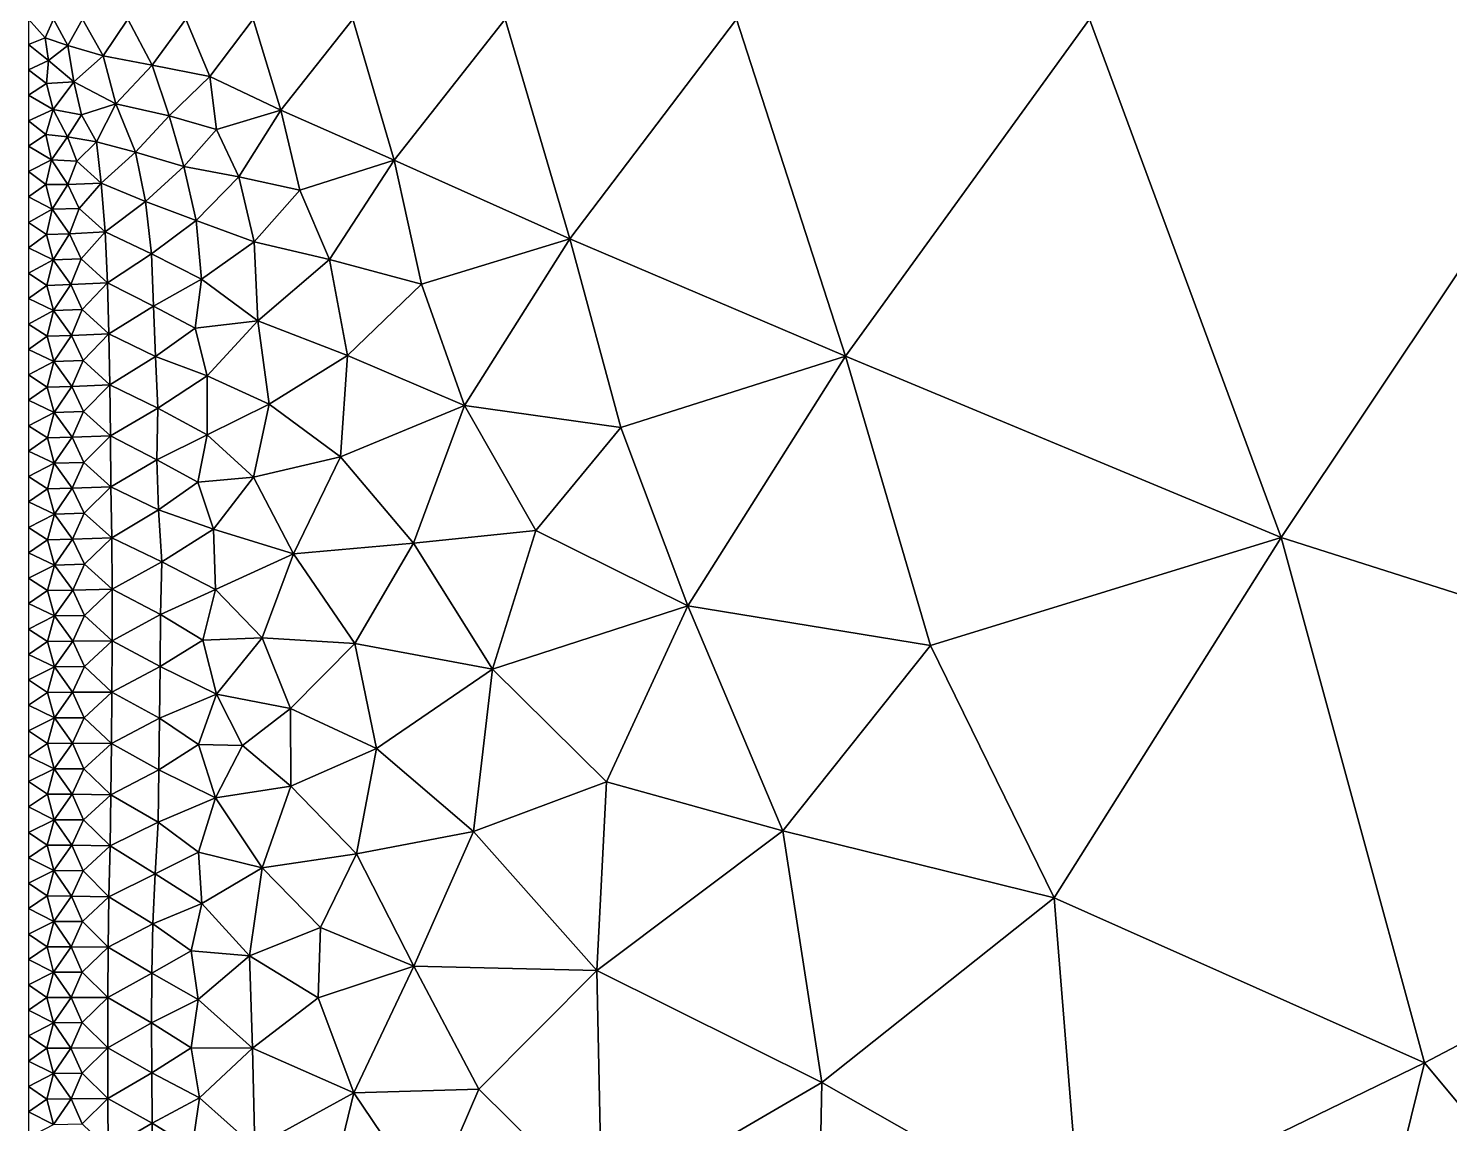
# Model space of a CAD drawing. Header units: metres. Extents: x 2 to 72, y -280 to 0.
# Drawn here: x 2 to 13.19, y -38.7 to -30.07 of the extents above; entities that cross this region are included whole.
import ezdxf

# ---------------------------------------------------------------- set-up
doc = ezdxf.new("R2010")
doc.units = ezdxf.units.M

msp = doc.modelspace()

# ---------------------------------------------------------------- linework, layer by layer
at = {"layer": 'layer', "color": 0}
for points in [[(2, -30), (2, -30.2002), (2.13281, -30.1471)], [(2.19736, -30), (2, -30), (2.13281, -30.1471)], [(2.30977, -30.209), (2.19736, -30), (2.13281, -30.1471)], [(2.42461, -30), (2.19736, -30), (2.30977, -30.209)], [(2.58981, -30.2889), (2.42461, -30), (2.30977, -30.209)], [(2.7837, -30), (2.42461, -30), (2.58981, -30.2889)], [(2.97326, -30.3621), (2.7837, -30), (2.58981, -30.2889)], [(3.24014, -30), (2.7837, -30), (2.97326, -30.3621)], [(3.42729, -30.4528), (3.24014, -30), (2.97326, -30.3621)], [(3.76965, -30), (3.24014, -30), (3.42729, -30.4528)], [(3.98779, -30.7185), (3.76965, -30), (3.42729, -30.4528)], [(4.55455, -30), (3.76965, -30), (3.98779, -30.7185)], [(4.88143, -31.1115), (4.55455, -30), (3.98779, -30.7185)], [(5.75548, -30), (4.55455, -30), (4.88143, -31.1115)], [(6.26325, -31.7305), (5.75548, -30), (4.88143, -31.1115)], [(7.57566, -30), (5.75548, -30), (6.26325, -31.7305)], [(8.43327, -32.6542), (7.57566, -30), (6.26325, -31.7305)], [(10.3559, -30), (7.57566, -30), (8.43327, -32.6542)], [(11.8665, -34.0828), (10.3559, -30), (8.43327, -32.6542)], [(14.5891, -30), (10.3559, -30), (11.8665, -34.0828)], [(17.4688, -35.8679), (14.5891, -30), (11.8665, -34.0828)], [(2.13281, -30.1471), (2, -30.2002), (2.1569, -30.3261)], [(2, -30.2002), (2, -30.4003), (2.1569, -30.3261)], [(2.13281, -30.1471), (2.1569, -30.3261), (2.30977, -30.209)], [(2.30977, -30.209), (2.1569, -30.3261), (2.35724, -30.4941)], [(2.58981, -30.2889), (2.30977, -30.209), (2.35724, -30.4941)], [(2.1569, -30.3261), (2, -30.4003), (2.14174, -30.5066)], [(2.1569, -30.3261), (2.14174, -30.5066), (2.35724, -30.4941)], [(2.6894, -30.6676), (2.58981, -30.2889), (2.35724, -30.4941)], [(2.97326, -30.3621), (2.58981, -30.2889), (2.6894, -30.6676)], [(2, -30.4003), (2, -30.6005), (2.14174, -30.5066)], [(2.97326, -30.3621), (2.6894, -30.6676), (3.10738, -30.7613)], [(3.42729, -30.4528), (2.97326, -30.3621), (3.10738, -30.7613)], [(2.14174, -30.5066), (2, -30.6005), (2.1947, -30.713)], [(2.14174, -30.5066), (2.1947, -30.713), (2.35724, -30.4941)], [(2.35724, -30.4941), (2.1947, -30.713), (2.41792, -30.7528)], [(2.35724, -30.4941), (2.41792, -30.7528), (2.6894, -30.6676)], [(3.48162, -30.8687), (3.42729, -30.4528), (3.10738, -30.7613)], [(3.98779, -30.7185), (3.42729, -30.4528), (3.48162, -30.8687)], [(2, -30.6005), (2, -30.8006), (2.1947, -30.713)], [(2.1947, -30.713), (2, -30.8006), (2.13723, -30.9098)], [(2.1947, -30.713), (2.13723, -30.9098), (2.30878, -30.9276)], [(2.1947, -30.713), (2.30878, -30.9276), (2.41792, -30.7528)], [(2.41792, -30.7528), (2.30878, -30.9276), (2.53616, -30.9671)], [(2.6894, -30.6676), (2.41792, -30.7528), (2.53616, -30.9671)], [(2.84262, -31.0485), (2.6894, -30.6676), (2.53616, -30.9671)], [(3.10738, -30.7613), (2.6894, -30.6676), (2.84262, -31.0485)], [(3.22303, -31.1598), (3.10738, -30.7613), (2.84262, -31.0485)], [(3.48162, -30.8687), (3.10738, -30.7613), (3.22303, -31.1598)], [(3.98779, -30.7185), (3.48162, -30.8687), (3.6568, -31.2426)], [(4.13714, -31.3464), (3.98779, -30.7185), (3.6568, -31.2426)], [(4.88143, -31.1115), (3.98779, -30.7185), (4.13714, -31.3464)], [(2, -30.8006), (2, -31.0008), (2.13723, -30.9098)], [(3.6568, -31.2426), (3.48162, -30.8687), (3.22303, -31.1598)], [(2.13723, -30.9098), (2, -31.0008), (2.18221, -31.1086)], [(2.13723, -30.9098), (2.18221, -31.1086), (2.30878, -30.9276)], [(2.30878, -30.9276), (2.18221, -31.1086), (2.38246, -31.1185)], [(2.30878, -30.9276), (2.38246, -31.1185), (2.53616, -30.9671)], [(2.53616, -30.9671), (2.38246, -31.1185), (2.57165, -31.2914)], [(2.53616, -30.9671), (2.57165, -31.2914), (2.84262, -31.0485)], [(2, -31.0008), (2, -31.201), (2.18221, -31.1086)], [(2.18221, -31.1086), (2, -31.201), (2.13617, -31.3018)], [(2.18221, -31.1086), (2.13617, -31.3018), (2.31028, -31.3016)], [(2.18221, -31.1086), (2.31028, -31.3016), (2.38246, -31.1185)], [(2.84262, -31.0485), (2.57165, -31.2914), (2.92251, -31.4368)], [(3.22303, -31.1598), (2.84262, -31.0485), (2.92251, -31.4368)], [(4.88143, -31.1115), (4.13714, -31.3464), (4.37143, -31.8923)], [(5.09467, -32.0881), (4.88143, -31.1115), (4.37143, -31.8923)], [(6.26325, -31.7305), (4.88143, -31.1115), (5.09467, -32.0881)], [(2, -31.201), (2, -31.4011), (2.13617, -31.3018)], [(2.38246, -31.1185), (2.31028, -31.3016), (2.57165, -31.2914)], [(3.32064, -31.5865), (3.22303, -31.1598), (2.92251, -31.4368)], [(3.6568, -31.2426), (3.22303, -31.1598), (3.32064, -31.5865)], [(2.13617, -31.3018), (2, -31.4011), (2.18735, -31.4981)], [(2.13617, -31.3018), (2.18735, -31.4981), (2.31028, -31.3016)], [(2.31028, -31.3016), (2.18735, -31.4981), (2.39976, -31.492)], [(2.31028, -31.3016), (2.39976, -31.492), (2.57165, -31.2914)], [(2.57165, -31.2914), (2.39976, -31.492), (2.60399, -31.6757)], [(2.57165, -31.2914), (2.60399, -31.6757), (2.92251, -31.4368)], [(3.77825, -31.7533), (3.6568, -31.2426), (3.32064, -31.5865)], [(4.13714, -31.3464), (3.6568, -31.2426), (3.77825, -31.7533)], [(2, -31.4011), (2, -31.6013), (2.18735, -31.4981)], [(2.92251, -31.4368), (2.60399, -31.6757), (2.96993, -31.8491)], [(2.92251, -31.4368), (2.96993, -31.8491), (3.32064, -31.5865)], [(4.37143, -31.8923), (4.13714, -31.3464), (3.77825, -31.7533)], [(2.18735, -31.4981), (2, -31.6013), (2.14109, -31.6976)], [(2.18735, -31.4981), (2.14109, -31.6976), (2.32358, -31.6914)], [(2.18735, -31.4981), (2.32358, -31.6914), (2.39976, -31.492)], [(2.39976, -31.492), (2.32358, -31.6914), (2.60399, -31.6757)], [(2, -31.6013), (2, -31.8014), (2.14109, -31.6976)], [(3.32064, -31.5865), (2.96993, -31.8491), (3.36369, -32.0485)], [(3.77825, -31.7533), (3.32064, -31.5865), (3.36369, -32.0485)], [(2.14109, -31.6976), (2, -31.8014), (2.19398, -31.8954)], [(2.14109, -31.6976), (2.19398, -31.8954), (2.32358, -31.6914)], [(2.32358, -31.6914), (2.19398, -31.8954), (2.41535, -31.887)], [(2.32358, -31.6914), (2.41535, -31.887), (2.60399, -31.6757)], [(2.60399, -31.6757), (2.41535, -31.887), (2.62335, -32.0769)], [(2.60399, -31.6757), (2.62335, -32.0769), (2.96993, -31.8491)], [(3.80728, -32.3777), (3.77825, -31.7533), (3.36369, -32.0485)], [(4.37143, -31.8923), (3.77825, -31.7533), (3.80728, -32.3777)], [(6.26325, -31.7305), (5.09467, -32.0881), (5.43353, -33.0436)], [(6.66551, -33.2164), (6.26325, -31.7305), (5.43353, -33.0436)], [(8.43327, -32.6542), (6.26325, -31.7305), (6.66551, -33.2164)], [(2, -31.8014), (2, -32.0016), (2.19398, -31.8954)], [(2.19398, -31.8954), (2, -32.0016), (2.14492, -32.0974)], [(2.19398, -31.8954), (2.14492, -32.0974), (2.33294, -32.0908)], [(2.19398, -31.8954), (2.33294, -32.0908), (2.41535, -31.887)], [(2.41535, -31.887), (2.33294, -32.0908), (2.62335, -32.0769)], [(2.96993, -31.8491), (2.62335, -32.0769), (2.98409, -32.2596)], [(2.96993, -31.8491), (2.98409, -32.2596), (3.36369, -32.0485)], [(4.51193, -32.6504), (4.37143, -31.8923), (3.80728, -32.3777)], [(5.09467, -32.0881), (4.37143, -31.8923), (4.51193, -32.6504)], [(2, -32.0016), (2, -32.2018), (2.14492, -32.0974)], [(2.14492, -32.0974), (2, -32.2018), (2.19816, -32.2958)], [(2.14492, -32.0974), (2.19816, -32.2958), (2.33294, -32.0908)], [(2.33294, -32.0908), (2.19816, -32.2958), (2.4245, -32.288)], [(2.33294, -32.0908), (2.4245, -32.288), (2.62335, -32.0769)], [(2.62335, -32.0769), (2.4245, -32.288), (2.63397, -32.4789)], [(2.62335, -32.0769), (2.63397, -32.4789), (2.98409, -32.2596)], [(3.36369, -32.0485), (2.98409, -32.2596), (3.31327, -32.4347)], [(3.80728, -32.3777), (3.36369, -32.0485), (3.31327, -32.4347)], [(5.43353, -33.0436), (5.09467, -32.0881), (4.51193, -32.6504)], [(2, -32.2018), (2, -32.4019), (2.19816, -32.2958)], [(2.19816, -32.2958), (2, -32.4019), (2.14714, -32.4979)], [(2.19816, -32.2958), (2.14714, -32.4979), (2.33829, -32.4917)], [(2.19816, -32.2958), (2.33829, -32.4917), (2.4245, -32.288)], [(2.4245, -32.288), (2.33829, -32.4917), (2.63397, -32.4789)], [(2.98409, -32.2596), (2.63397, -32.4789), (2.9997, -32.6567)], [(2.98409, -32.2596), (2.9997, -32.6567), (3.31327, -32.4347)], [(2, -32.4019), (2, -32.6021), (2.14714, -32.4979)], [(3.31327, -32.4347), (2.9997, -32.6567), (3.40718, -32.8097)], [(3.31327, -32.4347), (3.40718, -32.8097), (3.80728, -32.3777)], [(3.89527, -33.0317), (3.80728, -32.3777), (3.40718, -32.8097)], [(4.51193, -32.6504), (3.80728, -32.3777), (3.89527, -33.0317)], [(2.14714, -32.4979), (2, -32.6021), (2.20067, -32.6965)], [(2.14714, -32.4979), (2.20067, -32.6965), (2.33829, -32.4917)], [(2.33829, -32.4917), (2.20067, -32.6965), (2.43008, -32.6892)], [(2.33829, -32.4917), (2.43008, -32.6892), (2.63397, -32.4789)], [(2.63397, -32.4789), (2.43008, -32.6892), (2.64238, -32.8806)], [(2.63397, -32.4789), (2.64238, -32.8806), (2.9997, -32.6567)], [(2, -32.6021), (2, -32.8022), (2.20067, -32.6965)], [(2.9997, -32.6567), (2.64238, -32.8806), (3.01854, -33.0642)], [(2.9997, -32.6567), (3.01854, -33.0642), (3.40718, -32.8097)], [(4.45646, -33.4469), (4.51193, -32.6504), (3.89527, -33.0317)], [(5.43353, -33.0436), (4.51193, -32.6504), (4.45646, -33.4469)], [(8.43327, -32.6542), (6.66551, -33.2164), (7.19269, -34.6217)], [(9.10451, -34.9334), (8.43327, -32.6542), (7.19269, -34.6217)], [(11.8665, -34.0828), (8.43327, -32.6542), (9.10451, -34.9334)], [(2.20067, -32.6965), (2, -32.8022), (2.14851, -32.8985)], [(2.20067, -32.6965), (2.14851, -32.8985), (2.34184, -32.8927)], [(2.20067, -32.6965), (2.34184, -32.8927), (2.43008, -32.6892)], [(2.43008, -32.6892), (2.34184, -32.8927), (2.64238, -32.8806)], [(2, -32.8022), (2, -33.0024), (2.14851, -32.8985)], [(2.14851, -32.8985), (2, -33.0024), (2.20221, -33.0972)], [(2.14851, -32.8985), (2.20221, -33.0972), (2.34184, -32.8927)], [(2.34184, -32.8927), (2.20221, -33.0972), (2.43359, -33.0905)], [(2.34184, -32.8927), (2.43359, -33.0905), (2.64238, -32.8806)], [(2.64238, -32.8806), (2.43359, -33.0905), (2.64654, -33.2832)], [(2.64238, -32.8806), (2.64654, -33.2832), (3.01854, -33.0642)], [(3.40718, -32.8097), (3.01854, -33.0642), (3.4066, -33.2737)], [(3.40718, -32.8097), (3.4066, -33.2737), (3.89527, -33.0317)], [(2, -33.0024), (2, -33.2026), (2.20221, -33.0972)], [(2.20221, -33.0972), (2, -33.2026), (2.1493, -33.2991)], [(2.20221, -33.0972), (2.1493, -33.2991), (2.3438, -33.2937)], [(2.20221, -33.0972), (2.3438, -33.2937), (2.43359, -33.0905)], [(2.43359, -33.0905), (2.3438, -33.2937), (2.64654, -33.2832)], [(3.01854, -33.0642), (2.64654, -33.2832), (3.01248, -33.4709)], [(3.01854, -33.0642), (3.01248, -33.4709), (3.4066, -33.2737)], [(3.89527, -33.0317), (3.4066, -33.2737), (3.77323, -33.6064)], [(4.45646, -33.4469), (3.89527, -33.0317), (3.77323, -33.6064)], [(5.03299, -34.1283), (5.43353, -33.0436), (4.45646, -33.4469)], [(5.99591, -34.0277), (5.43353, -33.0436), (5.03299, -34.1283)], [(6.66551, -33.2164), (5.43353, -33.0436), (5.99591, -34.0277)], [(2, -33.2026), (2, -33.4027), (2.1493, -33.2991)], [(7.19269, -34.6217), (6.66551, -33.2164), (5.99591, -34.0277)], [(2.1493, -33.2991), (2, -33.4027), (2.2032, -33.4978)], [(2.1493, -33.2991), (2.2032, -33.4978), (2.3438, -33.2937)], [(2.3438, -33.2937), (2.2032, -33.4978), (2.43565, -33.4914)], [(2.3438, -33.2937), (2.43565, -33.4914), (2.64654, -33.2832)], [(2.64654, -33.2832), (2.43565, -33.4914), (2.64975, -33.6838)], [(2.64654, -33.2832), (2.64975, -33.6838), (3.01248, -33.4709)], [(3.4066, -33.2737), (3.01248, -33.4709), (3.33425, -33.6482)], [(3.4066, -33.2737), (3.33425, -33.6482), (3.77323, -33.6064)], [(2, -33.4027), (2, -33.6029), (2.2032, -33.4978)], [(4.08662, -34.2102), (4.45646, -33.4469), (3.77323, -33.6064)], [(5.03299, -34.1283), (4.45646, -33.4469), (4.08662, -34.2102)], [(2.2032, -33.4978), (2, -33.6029), (2.14998, -33.6995)], [(2.2032, -33.4978), (2.14998, -33.6995), (2.34547, -33.6943)], [(2.2032, -33.4978), (2.34547, -33.6943), (2.43565, -33.4914)], [(2.43565, -33.4914), (2.34547, -33.6943), (2.64975, -33.6838)], [(3.01248, -33.4709), (2.64975, -33.6838), (3.0254, -33.8639)], [(3.01248, -33.4709), (3.0254, -33.8639), (3.33425, -33.6482)], [(2, -33.6029), (2, -33.803), (2.14998, -33.6995)], [(2.34547, -33.6943), (2.43856, -33.892), (2.64975, -33.6838)], [(2.64975, -33.6838), (2.43856, -33.892), (2.65707, -34.0852)], [(2.64975, -33.6838), (2.65707, -34.0852), (3.0254, -33.8639)], [(3.33425, -33.6482), (3.0254, -33.8639), (3.45654, -34.0163)], [(3.33425, -33.6482), (3.45654, -34.0163), (3.77323, -33.6064)], [(3.77323, -33.6064), (3.45654, -34.0163), (4.08662, -34.2102)], [(2.14998, -33.6995), (2, -33.803), (2.20442, -33.8983)], [(2.14998, -33.6995), (2.20442, -33.8983), (2.34547, -33.6943)], [(2.34547, -33.6943), (2.20442, -33.8983), (2.43856, -33.892)], [(2, -33.803), (2, -34.0032), (2.20442, -33.8983)], [(2.20442, -33.8983), (2, -34.0032), (2.1509, -34.1)], [(2.20442, -33.8983), (2.1509, -34.1), (2.34806, -34.0952)], [(2.20442, -33.8983), (2.34806, -34.0952), (2.43856, -33.892)], [(2.43856, -33.892), (2.34806, -34.0952), (2.65707, -34.0852)], [(3.0254, -33.8639), (2.65707, -34.0852), (3.05078, -34.2734)], [(3.0254, -33.8639), (3.05078, -34.2734), (3.45654, -34.0163)], [(2, -34.0032), (2, -34.2034), (2.1509, -34.1)], [(3.45654, -34.0163), (3.05078, -34.2734), (3.47419, -34.492)], [(3.45654, -34.0163), (3.47419, -34.492), (4.08662, -34.2102)], [(2.1509, -34.1), (2, -34.2034), (2.20557, -34.2993)], [(2.1509, -34.1), (2.20557, -34.2993), (2.34806, -34.0952)], [(2.34806, -34.0952), (2.20557, -34.2993), (2.44151, -34.2939)], [(2.34806, -34.0952), (2.44151, -34.2939), (2.65707, -34.0852)], [(2.65707, -34.0852), (2.44151, -34.2939), (2.66054, -34.4907)], [(2.65707, -34.0852), (2.66054, -34.4907), (3.05078, -34.2734)], [(4.5699, -34.9165), (5.03299, -34.1283), (4.08662, -34.2102)], [(5.65413, -35.1202), (5.03299, -34.1283), (4.5699, -34.9165)], [(5.99591, -34.0277), (5.03299, -34.1283), (5.65413, -35.1202)], [(7.19269, -34.6217), (5.99591, -34.0277), (5.65413, -35.1202)], [(11.8665, -34.0828), (9.10451, -34.9334), (10.0781, -36.9215)], [(12.9947, -38.2199), (11.8665, -34.0828), (10.0781, -36.9215)], [(17.4688, -35.8679), (11.8665, -34.0828), (12.9947, -38.2199)], [(2, -34.2034), (2, -34.4035), (2.20557, -34.2993)], [(4.08662, -34.2102), (3.47419, -34.492), (3.8418, -34.8722)], [(4.5699, -34.9165), (4.08662, -34.2102), (3.8418, -34.8722)], [(2.20557, -34.2993), (2, -34.4035), (2.15138, -34.501)], [(2.20557, -34.2993), (2.15138, -34.501), (2.3494, -34.4973)], [(2.20557, -34.2993), (2.3494, -34.4973), (2.44151, -34.2939)], [(2.44151, -34.2939), (2.3494, -34.4973), (2.66054, -34.4907)], [(3.05078, -34.2734), (2.66054, -34.4907), (3.04104, -34.6902)], [(3.05078, -34.2734), (3.04104, -34.6902), (3.47419, -34.492)], [(2, -34.4035), (2, -34.6037), (2.15138, -34.501)], [(2.15138, -34.501), (2, -34.6037), (2.20576, -34.7007)], [(2.15138, -34.501), (2.20576, -34.7007), (2.3494, -34.4973)], [(2.3494, -34.4973), (2.20576, -34.7007), (2.44192, -34.697)], [(2.3494, -34.4973), (2.44192, -34.697), (2.66054, -34.4907)], [(2.66054, -34.4907), (2.44192, -34.697), (2.65866, -34.8964)], [(2.66054, -34.4907), (2.65866, -34.8964), (3.04104, -34.6902)], [(3.47419, -34.492), (3.04104, -34.6902), (3.37418, -34.892)], [(3.47419, -34.492), (3.37418, -34.892), (3.8418, -34.8722)], [(2, -34.6037), (2, -34.8038), (2.20576, -34.7007)], [(3.04104, -34.6902), (2.65866, -34.8964), (3.03867, -35.0991)], [(3.04104, -34.6902), (3.03867, -35.0991), (3.37418, -34.892)], [(6.55141, -36.0061), (7.19269, -34.6217), (5.65413, -35.1202)], [(7.93998, -36.3924), (7.19269, -34.6217), (6.55141, -36.0061)], [(9.10451, -34.9334), (7.19269, -34.6217), (7.93998, -36.3924)], [(2.20576, -34.7007), (2, -34.8038), (2.15118, -34.9021)], [(2, -34.8038), (2, -35.004), (2.15118, -34.9021)], [(2.20576, -34.7007), (2.15118, -34.9021), (2.34887, -34.8997)], [(2.20576, -34.7007), (2.34887, -34.8997), (2.44192, -34.697)], [(2.44192, -34.697), (2.34887, -34.8997), (2.65866, -34.8964)], [(2.15118, -34.9021), (2, -35.004), (2.20527, -35.102)], [(2.15118, -34.9021), (2.20527, -35.102), (2.34887, -34.8997)], [(2.34887, -34.8997), (2.20527, -35.102), (2.44067, -35.0997)], [(2.34887, -34.8997), (2.44067, -35.0997), (2.65866, -34.8964)], [(2.65866, -34.8964), (2.44067, -35.0997), (2.65612, -35.3004)], [(2.65866, -34.8964), (2.65612, -35.3004), (3.03867, -35.0991)], [(3.37418, -34.892), (3.03867, -35.0991), (3.4815, -35.3168)], [(3.37418, -34.892), (3.4815, -35.3168), (3.8418, -34.8722)], [(3.8418, -34.8722), (3.4815, -35.3168), (4.06476, -35.4291)], [(4.06476, -35.4291), (4.5699, -34.9165), (3.8418, -34.8722)], [(4.74034, -35.7437), (4.5699, -34.9165), (4.06476, -35.4291)], [(5.65413, -35.1202), (4.5699, -34.9165), (4.74034, -35.7437)], [(2, -35.004), (2, -35.2042), (2.20527, -35.102)], [(10.0781, -36.9215), (9.10451, -34.9334), (7.93998, -36.3924)], [(2.20527, -35.102), (2, -35.2042), (2.15076, -35.303)], [(2.20527, -35.102), (2.15076, -35.303), (2.3478, -35.3015)], [(2.20527, -35.102), (2.3478, -35.3015), (2.44067, -35.0997)], [(2.44067, -35.0997), (2.3478, -35.3015), (2.65612, -35.3004)], [(3.03867, -35.0991), (2.65612, -35.3004), (3.03112, -35.5058)], [(3.03867, -35.0991), (3.03112, -35.5058), (3.4815, -35.3168)], [(5.50508, -36.399), (5.65413, -35.1202), (4.74034, -35.7437)], [(6.55141, -36.0061), (5.65413, -35.1202), (5.50508, -36.399)], [(2, -35.2042), (2, -35.4043), (2.15076, -35.303)], [(2.15076, -35.303), (2, -35.4043), (2.20462, -35.5031)], [(2.15076, -35.303), (2.20462, -35.5031), (2.3478, -35.3015)], [(2.3478, -35.3015), (2.20462, -35.5031), (2.43918, -35.5018)], [(2.3478, -35.3015), (2.43918, -35.5018), (2.65612, -35.3004)], [(2.65612, -35.3004), (2.43918, -35.5018), (2.65322, -35.7039)], [(2.65612, -35.3004), (2.65322, -35.7039), (3.03112, -35.5058)], [(3.4815, -35.3168), (3.03112, -35.5058), (3.33941, -35.7134)], [(3.4815, -35.3168), (3.33941, -35.7134), (3.68577, -35.7211)], [(3.4815, -35.3168), (3.68577, -35.7211), (4.06476, -35.4291)], [(2, -35.4043), (2, -35.6045), (2.20462, -35.5031)], [(4.06476, -35.4291), (3.68577, -35.7211), (4.06625, -36.0398)], [(4.74034, -35.7437), (4.06476, -35.4291), (4.06625, -36.0398)], [(2.20462, -35.5031), (2, -35.6045), (2.15029, -35.7038)], [(2.20462, -35.5031), (2.15029, -35.7038), (2.3466, -35.7032)], [(2.20462, -35.5031), (2.3466, -35.7032), (2.43918, -35.5018)], [(2.43918, -35.5018), (2.3466, -35.7032), (2.65322, -35.7039)], [(3.03112, -35.5058), (2.65322, -35.7039), (3.02703, -35.9123)], [(3.03112, -35.5058), (3.02703, -35.9123), (3.33941, -35.7134)], [(2, -35.6045), (2, -35.8046), (2.15029, -35.7038)], [(2.15029, -35.7038), (2, -35.8046), (2.20385, -35.9042)], [(2, -35.8046), (2, -36.0048), (2.20385, -35.9042)], [(2.15029, -35.7038), (2.20385, -35.9042), (2.3466, -35.7032)], [(2.3466, -35.7032), (2.20385, -35.9042), (2.43749, -35.904)], [(2.3466, -35.7032), (2.43749, -35.904), (2.65322, -35.7039)], [(2.65322, -35.7039), (2.43749, -35.904), (2.64986, -36.1081)], [(2.65322, -35.7039), (2.64986, -36.1081), (3.02703, -35.9123)], [(3.33941, -35.7134), (3.02703, -35.9123), (3.47426, -36.1332)], [(3.33941, -35.7134), (3.47426, -36.1332), (3.68577, -35.7211)], [(3.68577, -35.7211), (3.47426, -36.1332), (4.06625, -36.0398)], [(4.58244, -36.5751), (4.74034, -35.7437), (4.06625, -36.0398)], [(5.50508, -36.399), (4.74034, -35.7437), (4.58244, -36.5751)], [(2.20385, -35.9042), (2, -36.0048), (2.14963, -36.1047)], [(2.20385, -35.9042), (2.14963, -36.1047), (2.34502, -36.105)], [(2.20385, -35.9042), (2.34502, -36.105), (2.43749, -35.904)], [(2.43749, -35.904), (2.34502, -36.105), (2.64986, -36.1081)], [(3.02703, -35.9123), (2.64986, -36.1081), (3.02125, -36.3236)], [(3.02703, -35.9123), (3.02125, -36.3236), (3.47426, -36.1332)], [(17.4688, -35.8679), (12.9947, -38.2199), (15.9512, -41.7685)], [(2, -36.0048), (2, -36.205), (2.14963, -36.1047)], [(6.47515, -37.4937), (6.55141, -36.0061), (5.50508, -36.399)], [(7.93998, -36.3924), (6.55141, -36.0061), (6.47515, -37.4937)], [(2.14963, -36.1047), (2, -36.205), (2.2026, -36.3053)], [(2.14963, -36.1047), (2.2026, -36.3053), (2.34502, -36.105)], [(2.34502, -36.105), (2.2026, -36.3053), (2.43463, -36.3063)], [(2.34502, -36.105), (2.43463, -36.3063), (2.64986, -36.1081)], [(2.64986, -36.1081), (2.43463, -36.3063), (2.64284, -36.5118)], [(2.64986, -36.1081), (2.64284, -36.5118), (3.02125, -36.3236)], [(3.47426, -36.1332), (3.02125, -36.3236), (3.34032, -36.5618)], [(3.47426, -36.1332), (3.34032, -36.5618), (3.83967, -36.6832)], [(3.47426, -36.1332), (3.83967, -36.6832), (4.06625, -36.0398)], [(4.58244, -36.5751), (4.06625, -36.0398), (3.83967, -36.6832)], [(2, -36.205), (2, -36.4051), (2.2026, -36.3053)], [(2.2026, -36.3053), (2, -36.4051), (2.14855, -36.5054)], [(2.2026, -36.3053), (2.14855, -36.5054), (2.34219, -36.5065)], [(2.2026, -36.3053), (2.34219, -36.5065), (2.43463, -36.3063)], [(2.43463, -36.3063), (2.34219, -36.5065), (2.64284, -36.5118)], [(3.02125, -36.3236), (2.64284, -36.5118), (2.99712, -36.7305)], [(3.02125, -36.3236), (2.99712, -36.7305), (3.34032, -36.5618)], [(2, -36.4051), (2, -36.6053), (2.14855, -36.5054)], [(5.03602, -37.4589), (5.50508, -36.399), (4.58244, -36.5751)], [(6.47515, -37.4937), (5.50508, -36.399), (5.03602, -37.4589)], [(8.24739, -38.3739), (7.93998, -36.3924), (6.47515, -37.4937)], [(10.0781, -36.9215), (7.93998, -36.3924), (8.24739, -38.3739)], [(2.14855, -36.5054), (2, -36.6053), (2.20079, -36.706)], [(2.14855, -36.5054), (2.20079, -36.706), (2.34219, -36.5065)], [(2.34219, -36.5065), (2.20079, -36.706), (2.43027, -36.7075)], [(2.34219, -36.5065), (2.43027, -36.7075), (2.64284, -36.5118)], [(2.64284, -36.5118), (2.43027, -36.7075), (2.6339, -36.9123)], [(2.64284, -36.5118), (2.6339, -36.9123), (2.99712, -36.7305)], [(3.34032, -36.5618), (2.99712, -36.7305), (3.36468, -36.9656)], [(3.34032, -36.5618), (3.36468, -36.9656), (3.83967, -36.6832)], [(4.58244, -36.5751), (3.83967, -36.6832), (4.29931, -37.1554)], [(5.03602, -37.4589), (4.58244, -36.5751), (4.29931, -37.1554)], [(2, -36.6053), (2, -36.8054), (2.20079, -36.706)], [(2.20079, -36.706), (2, -36.8054), (2.14729, -36.9057)], [(2.20079, -36.706), (2.14729, -36.9057), (2.33876, -36.9069)], [(2.20079, -36.706), (2.33876, -36.9069), (2.43027, -36.7075)], [(2.43027, -36.7075), (2.33876, -36.9069), (2.6339, -36.9123)], [(3.83967, -36.6832), (3.36468, -36.9656), (3.74129, -37.3783)], [(3.83967, -36.6832), (3.74129, -37.3783), (4.29931, -37.1554)], [(2, -36.8054), (2, -37.0056), (2.14729, -36.9057)], [(2.99712, -36.7305), (2.6339, -36.9123), (2.98, -37.1254)], [(2.99712, -36.7305), (2.98, -37.1254), (3.36468, -36.9656)], [(2.14729, -36.9057), (2, -37.0056), (2.19912, -37.106)], [(2.14729, -36.9057), (2.19912, -37.106), (2.33876, -36.9069)], [(2.33876, -36.9069), (2.19912, -37.106), (2.42621, -37.1069)], [(2.33876, -36.9069), (2.42621, -37.1069), (2.6339, -36.9123)], [(2.6339, -36.9123), (2.42621, -37.1069), (2.62786, -37.3092)], [(2.6339, -36.9123), (2.62786, -37.3092), (2.98, -37.1254)], [(10.2881, -39.5363), (10.0781, -36.9215), (8.24739, -38.3739)], [(12.9947, -38.2199), (10.0781, -36.9215), (10.2881, -39.5363)], [(2, -37.0056), (2, -37.2058), (2.19912, -37.106)], [(3.36468, -36.9656), (2.98, -37.1254), (3.28154, -37.3369)], [(3.36468, -36.9656), (3.28154, -37.3369), (3.74129, -37.3783)], [(2.19912, -37.106), (2, -37.2058), (2.1464, -37.3056)], [(2.19912, -37.106), (2.1464, -37.3056), (2.33634, -37.3059)], [(2.19912, -37.106), (2.33634, -37.3059), (2.42621, -37.1069)], [(2.42621, -37.1069), (2.33634, -37.3059), (2.62786, -37.3092)], [(2.98, -37.1254), (2.62786, -37.3092), (2.97152, -37.5149)], [(2.98, -37.1254), (2.97152, -37.5149), (3.28154, -37.3369)], [(3.74129, -37.3783), (4.28294, -37.7085), (4.29931, -37.1554)], [(5.03602, -37.4589), (4.29931, -37.1554), (4.28294, -37.7085)], [(2, -37.2058), (2, -37.4059), (2.1464, -37.3056)], [(2.1464, -37.3056), (2, -37.4059), (2.19817, -37.5054)], [(2.1464, -37.3056), (2.19817, -37.5054), (2.33634, -37.3059)], [(2.33634, -37.3059), (2.19817, -37.5054), (2.42396, -37.5052)], [(2.33634, -37.3059), (2.42396, -37.5052), (2.62786, -37.3092)], [(2.62786, -37.3092), (2.42396, -37.5052), (2.6254, -37.705)], [(2.62786, -37.3092), (2.6254, -37.705), (2.97152, -37.5149)], [(3.28154, -37.3369), (2.97152, -37.5149), (3.33754, -37.7214)], [(3.28154, -37.3369), (3.33754, -37.7214), (3.74129, -37.3783)], [(3.74129, -37.3783), (3.33754, -37.7214), (3.76505, -38.1046)], [(3.74129, -37.3783), (3.76505, -38.1046), (4.28294, -37.7085)], [(2, -37.4059), (2, -37.6061), (2.19817, -37.5054)], [(4.56316, -38.4555), (5.03602, -37.4589), (4.28294, -37.7085)], [(5.54779, -38.4281), (5.03602, -37.4589), (4.56316, -38.4555)], [(5.54779, -38.4281), (6.47515, -37.4937), (5.03602, -37.4589)], [(2.19817, -37.5054), (2, -37.6061), (2.14603, -37.7053)], [(2.19817, -37.5054), (2.14603, -37.7053), (2.33531, -37.7046)], [(2.19817, -37.5054), (2.33531, -37.7046), (2.42396, -37.5052)], [(2.42396, -37.5052), (2.33531, -37.7046), (2.6254, -37.705)], [(2.97152, -37.5149), (2.6254, -37.705), (2.97028, -37.9056)], [(2.97152, -37.5149), (2.97028, -37.9056), (3.33754, -37.7214)], [(6.51627, -39.3867), (6.47515, -37.4937), (5.54779, -38.4281)], [(8.24739, -38.3739), (6.47515, -37.4937), (6.51627, -39.3867)], [(2, -37.6061), (2, -37.8062), (2.14603, -37.7053)], [(2.14603, -37.7053), (2, -37.8062), (2.19789, -37.9049)], [(2.14603, -37.7053), (2.19789, -37.9049), (2.33531, -37.7046)], [(2.33531, -37.7046), (2.19789, -37.9049), (2.42334, -37.9033)], [(2.33531, -37.7046), (2.42334, -37.9033), (2.6254, -37.705)], [(2.6254, -37.705), (2.42334, -37.9033), (2.62534, -38.1016)], [(2.6254, -37.705), (2.62534, -38.1016), (2.97028, -37.9056)], [(4.28294, -37.7085), (3.76505, -38.1046), (4.56316, -38.4555)], [(2, -37.8062), (2, -38.0064), (2.19789, -37.9049)], [(3.33754, -37.7214), (2.97028, -37.9056), (3.28144, -38.1028)], [(3.33754, -37.7214), (3.28144, -38.1028), (3.76505, -38.1046)], [(2.19789, -37.9049), (2, -38.0064), (2.14601, -38.1051)], [(2.19789, -37.9049), (2.14601, -38.1051), (2.33523, -38.1034)], [(2.19789, -37.9049), (2.33523, -38.1034), (2.42334, -37.9033)], [(2.42334, -37.9033), (2.33523, -38.1034), (2.62534, -38.1016)], [(2.97028, -37.9056), (2.62534, -38.1016), (2.97208, -38.2987)], [(2.97028, -37.9056), (2.97208, -38.2987), (3.28144, -38.1028)], [(2, -38.0064), (2, -38.2066), (2.14601, -38.1051)], [(2.14601, -38.1051), (2, -38.2066), (2.19797, -38.3045)], [(2.14601, -38.1051), (2.19797, -38.3045), (2.33523, -38.1034)], [(2.33523, -38.1034), (2.19797, -38.3045), (2.42356, -38.3021)], [(2.33523, -38.1034), (2.42356, -38.3021), (2.62534, -38.1016)], [(2.62534, -38.1016), (2.42356, -38.3021), (2.62613, -38.4995)], [(2.62534, -38.1016), (2.62613, -38.4995), (2.97208, -38.2987)], [(3.28144, -38.1028), (2.97208, -38.2987), (3.34642, -38.4948)], [(3.28144, -38.1028), (3.34642, -38.4948), (3.76505, -38.1046)], [(3.76505, -38.1046), (3.34642, -38.4948), (3.7828, -38.8837)], [(3.76505, -38.1046), (3.7828, -38.8837), (4.56316, -38.4555)], [(2, -38.2066), (2, -38.4067), (2.19797, -38.3045)], [(12.266, -41.1647), (12.9947, -38.2199), (10.2881, -39.5363)], [(15.9512, -41.7685), (12.9947, -38.2199), (12.266, -41.1647)], [(2.19797, -38.3045), (2, -38.4067), (2.14612, -38.505)], [(2.19797, -38.3045), (2.14612, -38.505), (2.33551, -38.5028)], [(2.19797, -38.3045), (2.33551, -38.5028), (2.42356, -38.3021)], [(2.42356, -38.3021), (2.33551, -38.5028), (2.62613, -38.4995)], [(2.97208, -38.2987), (2.62613, -38.4995), (2.9741, -38.6951)], [(2.97208, -38.2987), (2.9741, -38.6951), (3.34642, -38.4948)], [(8.20528, -40.4927), (8.24739, -38.3739), (6.51627, -39.3867)], [(10.2881, -39.5363), (8.24739, -38.3739), (8.20528, -40.4927)], [(2, -38.4067), (2, -38.6069), (2.14612, -38.505)], [(3.34642, -38.4948), (2.9741, -38.6951), (3.28904, -38.8902)], [(3.34642, -38.4948), (3.28904, -38.8902), (3.7828, -38.8837)], [(4.56316, -38.4555), (3.7828, -38.8837), (4.36199, -39.2771)], [(4.56316, -38.4555), (4.36199, -39.2771), (5.15655, -39.3349)], [(5.15655, -39.3349), (5.54779, -38.4281), (4.56316, -38.4555)], [(6.51627, -39.3867), (5.54779, -38.4281), (5.15655, -39.3349)], [(2.14612, -38.505), (2, -38.6069), (2.19814, -38.7044)], [(2, -38.6069), (2, -38.807), (2.19814, -38.7044)], [(2.14612, -38.505), (2.19814, -38.7044), (2.33551, -38.5028)], [(2.33551, -38.5028), (2.19814, -38.7044), (2.42398, -38.7015)], [(2.33551, -38.5028), (2.42398, -38.7015), (2.62613, -38.4995)], [(2.62613, -38.4995), (2.42398, -38.7015), (2.62695, -38.8985)], [(2.62613, -38.4995), (2.62695, -38.8985), (2.9741, -38.6951)], [(2.9741, -38.6951), (2.62695, -38.8985), (2.97576, -39.0935)], [(2.9741, -38.6951), (2.97576, -39.0935), (3.28904, -38.8902)]]:
    msp.add_3dface(points, dxfattribs=at)

doc.saveas('drawing.dxf')
